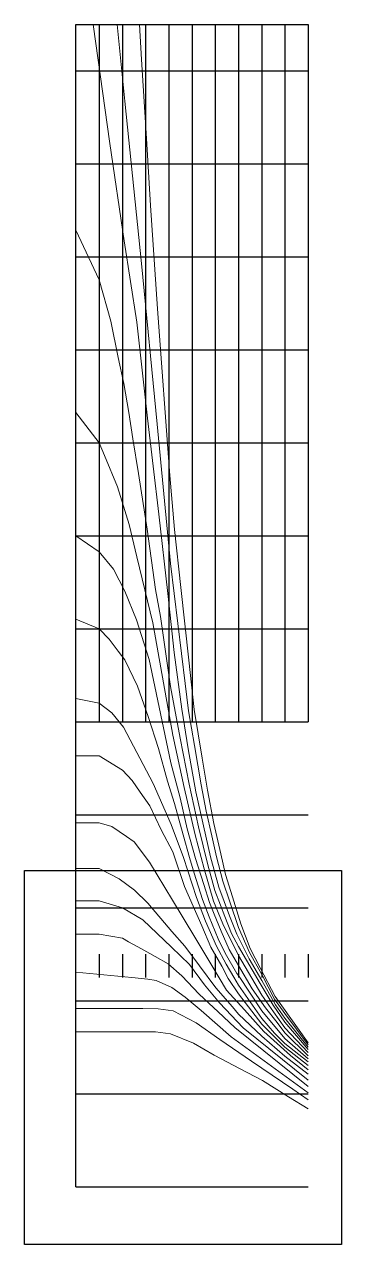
# Model space of a CAD drawing. Header units: metres. Extents: x -0.22 to 1.14, y -0.25 to 5.
import ezdxf

# ---------------------------------------------------------------- set-up
doc = ezdxf.new("R2010")
doc.units = ezdxf.units.M
doc.linetypes.add('LTYPE035', pattern=[5, 3, -1, 0, -1])
doc.layers.add('LAYER032', color=5, linetype='Continuous', lineweight=20)
doc.layers.add('LAYER035', color=1, linetype='LTYPE035')
doc.layers.add('LAYER047', color=3, linetype='Continuous')
picture_1 = doc.add_image_def('image1.png', size_in_pixel=(677, 798))

msp = doc.modelspace()

# ---------------------------------------------------------------- linework, layer by layer
at = {"layer": 'LAYER032'}
for points in [[(0.0744, 5), (0.1465, 4.4882), (0.208, 4.0689), (0.2619, 3.719), (0.308, 3.3058), (0.3566, 2.8925), (0.3962, 2.5524), (0.4236, 2.2986), (0.4555, 2.0537), (0.483, 1.8839), (0.5165, 1.6994), (0.5798, 1.4192), (0.615, 1.2888), (0.6619, 1.1651), (0.6931, 1.0869), (0.7, 1.0716), (0.7458, 0.9803), (0.8, 0.8865), (0.859, 0.783), (0.9, 0.7258), (1, 0.6004)], [(0.178, 5), (0.2104, 4.6697), (0.2826, 3.9722), (0.3497, 3.2805), (0.4078, 2.6804), (0.4708, 2.1648), (0.4852, 2.0477), (0.51, 1.8977), (0.5399, 1.7285), (0.5612, 1.6158), (0.5858, 1.5102), (0.605, 1.4193), (0.6325, 1.314), (0.6627, 1.2263), (0.7, 1.1148), (0.7468, 1.0075), (0.8, 0.9125), (0.8549, 0.8072), (0.9, 0.7452), (1, 0.611)], [(0.2737, 5), (0.2832, 4.849), (0.3045, 4.5097), (0.3218, 4.2204), (0.3519, 3.7768), (0.4048, 3.0589), (0.4249, 2.8277), (0.4523, 2.5771), (0.4864, 2.265), (0.5095, 2.0534), (0.5439, 1.8429), (0.5664, 1.7058), (0.5937, 1.5631), (0.6239, 1.4314), (0.6441, 1.3428), (0.6737, 1.2477), (0.7101, 1.1304), (0.7502, 1.0244), (0.7932, 0.9418), (0.8577, 0.818), (0.9615, 0.6733), (1, 0.6196)], [(0, 4.1148), (0.1, 3.9012), (0.1498, 3.7235), (0.1825, 3.5666), (0.2071, 3.4552), (0.2273, 3.3302), (0.2455, 3.2171), (0.2701, 3.0685), (0.3067, 2.8288), (0.3424, 2.5687), (0.3638, 2.4536), (0.4071, 2.1522), (0.4484, 1.9291), (0.4871, 1.7311), (0.528, 1.5484), (0.568, 1.3853), (0.5979, 1.2737), (0.6223, 1.2117), (0.6417, 1.1624), (0.6706, 1.0891), (0.7, 1.0339), (0.7932, 0.8738), (0.8497, 0.7818), (0.9, 0.7076), (1, 0.59)], [(0, 3.3307), (0.1, 3.2), (0.1235, 3.1462), (0.1792, 3.0105), (0.2291, 2.8491), (0.2622, 2.7099), (0.3308, 2.4264), (0.3771, 2.1678), (0.4173, 1.9427), (0.4659, 1.7176), (0.513, 1.5135), (0.5518, 1.3675), (0.593, 1.2283), (0.6329, 1.1315), (0.7, 0.9942), (0.8, 0.8246), (0.8506, 0.7531), (0.9, 0.6841), (1, 0.5776)], [(0, 2.8), (0.1, 2.7313), (0.1616, 2.656), (0.2105, 2.5614), (0.2612, 2.4393), (0.3152, 2.2674), (0.3586, 2.0631), (0.4094, 1.8238), (0.449, 1.673), (0.4788, 1.5397), (0.5155, 1.4117), (0.5504, 1.3001), (0.5745, 1.223), (0.5953, 1.172), (0.6251, 1.0993), (0.6603, 1.02), (0.7, 0.9518), (0.7587, 0.851), (0.8159, 0.77), (0.8666, 0.7061), (0.9, 0.6627), (1, 0.5634)], [(0, 2.442), (0.1, 2.4), (0.1432, 2.3548), (0.182, 2.304), (0.2107, 2.2664), (0.2654, 2.153), (0.3108, 2.0222), (0.3552, 1.8857), (0.3951, 1.7444), (0.4239, 1.6491), (0.4614, 1.5139), (0.4885, 1.4156), (0.5099, 1.3483), (0.5455, 1.2362), (0.5734, 1.1617), (0.6129, 1.0665), (0.642, 1.0051), (0.6935, 0.9168), (0.7, 0.9082), (0.8, 0.757), (0.9, 0.6373), (1, 0.5507)], [(0, 2.1), (0.1, 2.0801), (0.1548, 2.0391), (0.2055, 1.9764), (0.3333, 1.7348), (0.4106, 1.5577), (0.4634, 1.4163), (0.5195, 1.2443), (0.5575, 1.1422), (0.6056, 1.0343), (0.6464, 0.9569), (0.68, 0.9022), (0.7, 0.8673), (0.8, 0.7243), (0.8556, 0.661), (0.9, 0.6163), (1, 0.5374)], [(0, 1.8536), (0.1, 1.8536), (0.2, 1.7923), (0.2425, 1.748), (0.2774, 1.6973), (0.3182, 1.638), (0.3677, 1.5356), (0.4168, 1.4411), (0.4682, 1.2919), (0.5418, 1.1219), (0.5816, 1.0299), (0.6287, 0.9489), (0.656, 0.8964), (0.7, 0.8304), (0.8, 0.6996), (0.9, 0.6001), (1, 0.5213)], [(0, 1.5661), (0.1, 1.5661), (0.1542, 1.5495), (0.2185, 1.5063), (0.2515, 1.4841), (0.3167, 1.3965), (0.4153, 1.2331), (0.5114, 1.0737), (0.5849, 0.952), (0.6491, 0.8455), (0.7258, 0.7605), (0.809, 0.6682), (0.9237, 0.5641), (1, 0.5031)], [(0, 1.3694), (0.1, 1.3694), (0.1858, 1.3251), (0.2521, 1.2752), (0.3104, 1.2198), (0.4133, 1.0979), (0.4694, 1.0347), (0.5322, 0.9503), (0.6029, 0.8551), (0.674, 0.7738), (0.7, 0.7419), (0.8, 0.6471), (0.9, 0.5623), (1, 0.4837)], [(0, 1.2298), (0.1, 1.2298), (0.2, 1.2), (0.2883, 1.1478), (0.4121, 1.03), (0.4895, 0.9563), (0.5531, 0.8692), (0.6181, 0.7918), (0.7203, 0.6835), (1, 0.4587)], [(0, 1.0865), (0.1, 1.0865), (0.2, 1.0687), (0.2263, 1.0541), (0.2821, 1.023), (0.3419, 0.9898), (0.3974, 0.9589), (0.4555, 0.9074), (0.5302, 0.829), (0.6118, 0.7521), (0.6836, 0.6844), (1, 0.4315)], [(0, 0.9232), (0.2415, 0.8997), (0.3099, 0.8931), (0.3457, 0.8879), (0.4126, 0.8568), (0.4703, 0.8162), (0.54, 0.7582), (0.6688, 0.6449), (1, 0.4039)], [(0, 0.7673), (0.2878, 0.7673), (0.3536, 0.7659), (0.4195, 0.757), (0.5172, 0.7057), (0.62, 0.6331), (0.7563, 0.5395), (0.9343, 0.4203), (1, 0.3733)], [(0, 0.6659), (0.3422, 0.6659), (0.4069, 0.6576), (0.5059, 0.6182), (0.595, 0.5655), (0.7077, 0.5067), (0.8028, 0.4571), (0.9159, 0.387), (1, 0.3349)]]:
    msp.add_lwpolyline(points, dxfattribs=at)
at = {"layer": 'LAYER035'}
for p, q in [((0, 5), (1, 5)), ((0, 4.8), (0, 5)), ((0.1, 5), (0.1, 0)), ((0.2, 5), (0.2, 0)), ((0.3, 5), (0.3, 0)), ((0.4, 5), (0.4, 0)), ((0.5, 5), (0.5, 0)), ((0.6, 5), (0.6, 0)), ((0.7, 5), (0.7, 0)), ((0.8, 5), (0.8, 0)), ((0.9, 5), (0.9, 0)), ((1, 5), (1, 0)), ((0, 4.8), (1, 4.8)), ((0, 4.4), (0, 4.8)), ((0, 4.4), (1, 4.4)), ((0, 4), (0, 4.4)), ((0, 4), (1, 4)), ((0, 3.6), (0, 4)), ((0, 3.6), (1, 3.6)), ((0, 3.2), (0, 3.6)), ((0, 3.2), (1, 3.2)), ((0, 2.8), (0, 3.2)), ((0, 2.8), (1, 2.8)), ((0, 2.4), (0, 2.8)), ((0, 2.4), (1, 2.4)), ((0, 2), (0, 2.4)), ((0, 2), (1, 2)), ((0, 1.6), (0, 2)), ((0, 1.6), (1, 1.6)), ((0, 1.2), (0, 1.6)), ((0, 1.2), (1, 1.2)), ((0, 0.8), (0, 1.2)), ((0, 0.8), (1, 0.8)), ((0, 0.4), (0, 0.8)), ((0, 0.4), (1, 0.4)), ((0, 0), (0, 0.4)), ((0, 0), (0.1, 0)), ((0.1, 0), (0.2, 0)), ((0.2, 0), (0.3, 0)), ((0.3, 0), (0.4, 0)), ((0.4, 0), (0.5, 0)), ((0.5, 0), (0.6, 0)), ((0.6, 0), (0.7, 0)), ((0.7, 0), (0.8, 0)), ((0.8, 0), (0.9, 0)), ((0.9, 0), (1, 0))]:
    msp.add_line(p, q, dxfattribs=at)

# ---------------------------------------------------------------- pictures from other files: only their frames are drawn
at = {"layer": 'LAYER047'}
image = msp.add_image(picture_1, insert=(-0.2217, -0.2488), size_in_units=(1.3656, 1.6097), dxfattribs=dict(at, fade=76))
image.dxf.flags = 7

doc.saveas('drawing.dxf')
